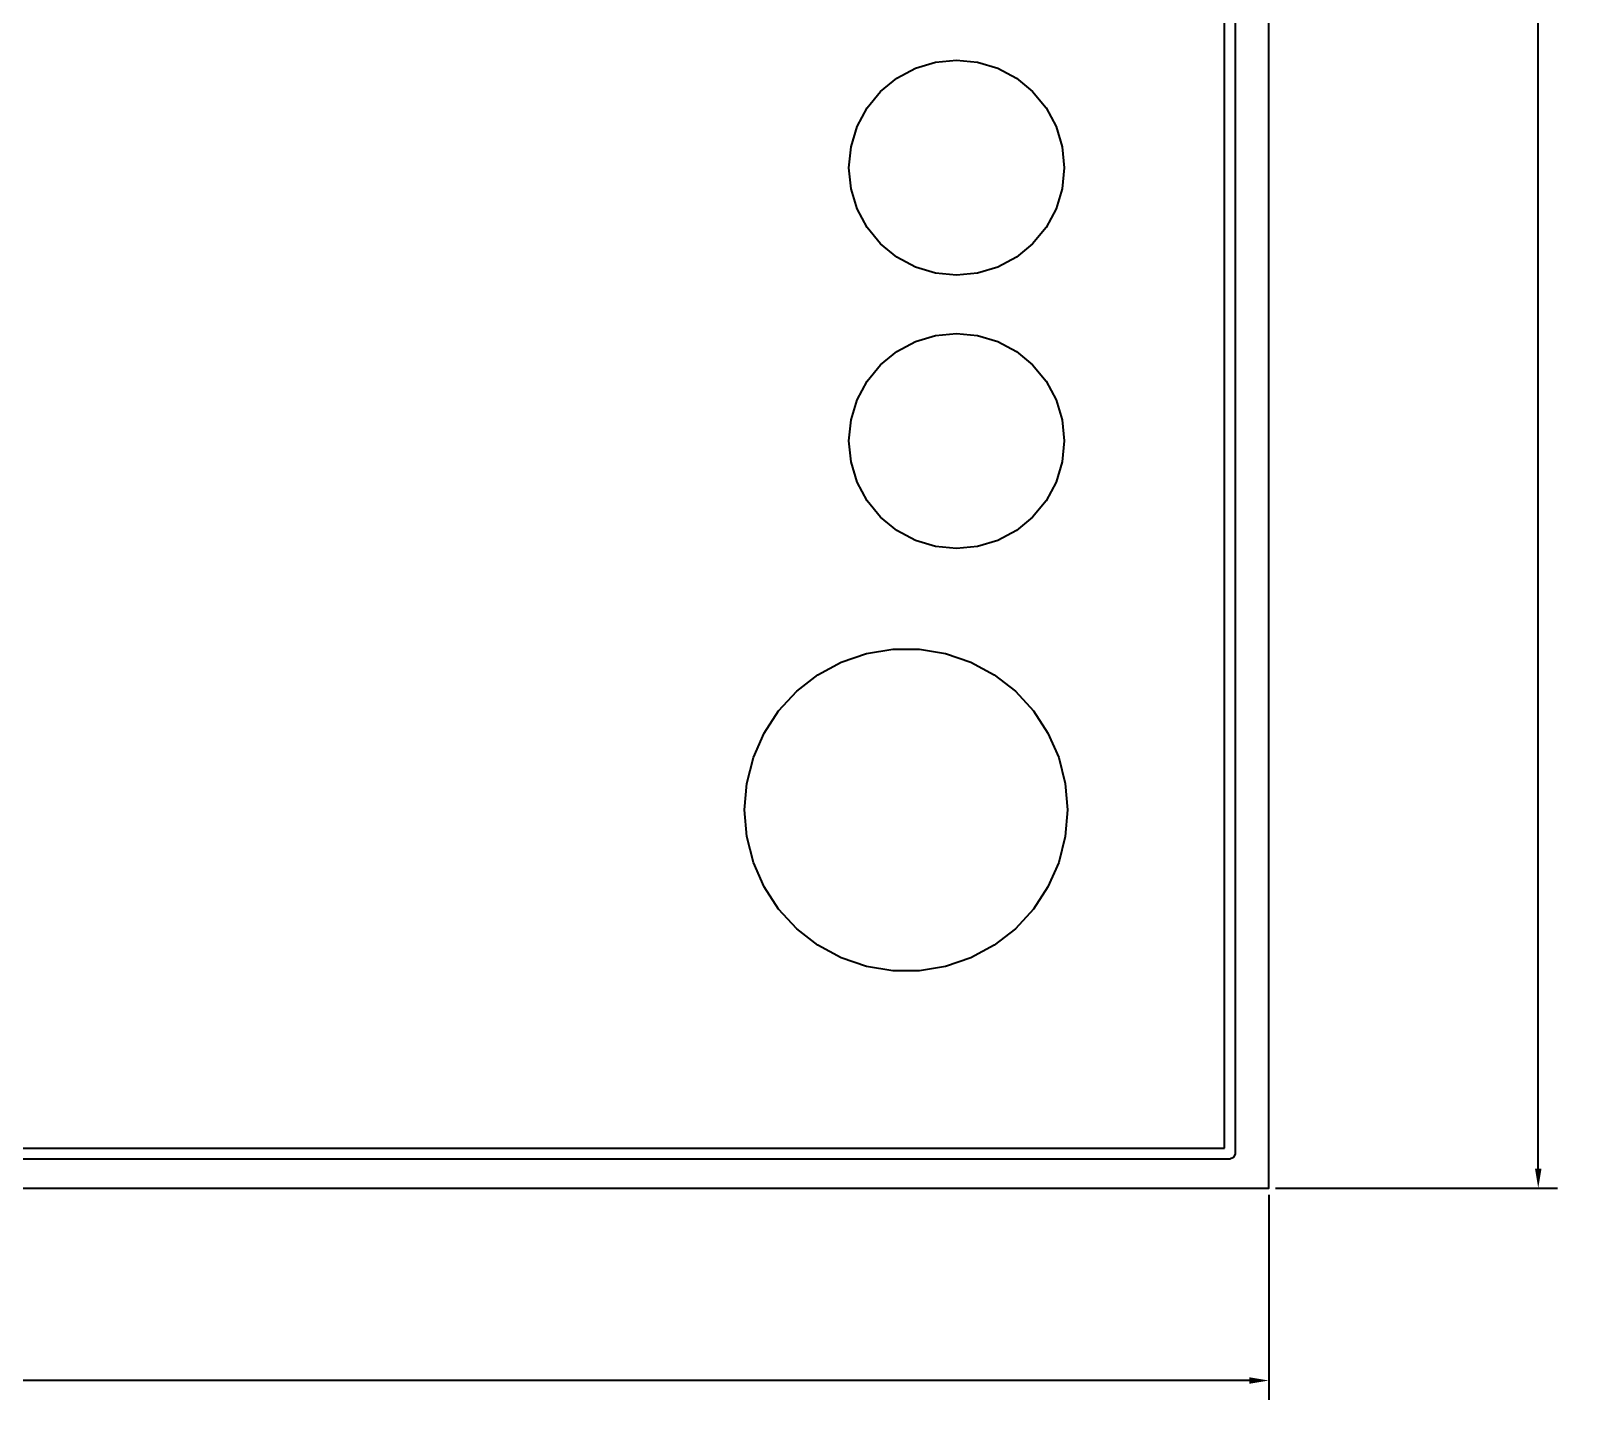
# Model space of a CAD drawing. Header units: millimetres. Extents: x 0 to 489, y -139 to 89.
# Drawn here: x 51.59 to 66.04, y -0.96 to 11.77 of the extents above; entities that cross this region are included whole.
import ezdxf

# ---------------------------------------------------------------- set-up
doc = ezdxf.new("R2010")
doc.units = ezdxf.units.MM
doc.header["$MEASUREMENT"] = 0
doc.layers.get('0').update_dxf_attribs({"linetype": 'CONTINUOUS'})
doc.layers.get('Defpoints').update_dxf_attribs({"linetype": 'CONTINUOUS'})
doc.layers.add('BLACK', color=7, linetype='CONTINUOUS')
doc.dimstyles.get("Standard").update_dxf_attribs({"dimtxt": 0.18, "dimasz": 0.18, "dimexe": 0.18, "dimexo": 0.0625, "dimgap": 0.09, "dimtad": 0, "dimtih": 1, "dimtoh": 1, "dimdec": 4, "dimzin": 0, "dimdsep": 46, "dimtxsty": 'Standard', "dimcen": 0.09, "dimadec": 0, "dimazin": 0, "dimtfac": 1, "dimtdec": 4, "dimtofl": 0, "dimtmove": 0, "dimatfit": 3, "dimfxl": 1, "dimtolj": 1, "dimtzin": 0, "dimarcsym": 0})

# ---------------------------------------------------------------- blocks, each defined once
blk = doc.blocks.new('*D0')
at = {"color": 0, "linetype": 'Continuous', "lineweight": -2, "transparency": 16777216}
for p, q in [((63.158, 55.01), (65.78, 55.01)), ((65.6, 54.83), (65.6, 28.19)), ((65.6, 1.19), (65.6, 27.83)), ((63.158, 1.01), (65.78, 1.01))]:
    blk.add_line(p, q, dxfattribs=at)
at = {"color": 0, "linetype": 'Continuous', "transparency": 16777216}
for points in [[(65.57, 54.83), (65.63, 54.83), (65.6, 55.01)], [(65.57, 1.19), (65.63, 1.19), (65.6, 1.01)]]:
    blk.add_solid(points, dxfattribs=at)
at = {"layer": 'Defpoints', "color": 0, "linetype": 'Continuous', "transparency": 16777216}
for p in [(63.096, 55.01), (63.096, 1.01), (65.6, 1.01)]:
    blk.add_point(p, dxfattribs=at)
at = {"color": 0, "linetype": 'Continuous', "transparency": 16777216, "insert": (65.6, 28.01), "char_height": 0.18, "attachment_point": 5}
blk.add_mtext('\\A1;54.0000', dxfattribs=at)
blk = doc.blocks.new('*D1')
at = {"color": 0, "linetype": 'Continuous', "lineweight": -2, "transparency": 16777216}
for p, q in [((0.096, 0.947), (0.096, -0.958)), ((63.096, 0.947), (63.096, -0.958)), ((0.276, -0.778), (31.026, -0.778)), ((62.916, -0.778), (32.166, -0.778))]:
    blk.add_line(p, q, dxfattribs=at)
at = {"color": 0, "linetype": 'Continuous', "transparency": 16777216}
for points in [[(0.276, -0.748), (0.276, -0.808), (0.096, -0.778)], [(62.916, -0.748), (62.916, -0.808), (63.096, -0.778)]]:
    blk.add_solid(points, dxfattribs=at)
at = {"layer": 'Defpoints', "color": 0, "linetype": 'Continuous', "transparency": 16777216}
for p in [(0.096, 1.01), (63.096, 1.01), (0.096, -0.778)]:
    blk.add_point(p, dxfattribs=at)
at = {"color": 0, "linetype": 'Continuous', "transparency": 16777216, "insert": (31.596, -0.778), "char_height": 0.18, "attachment_point": 5}
blk.add_mtext('\\A1;63.0000', dxfattribs=at)

msp = doc.modelspace()

# ---------------------------------------------------------------- linework, layer by layer
at = {"linetype": 'Continuous'}
msp.add_lwpolyline([(0.09581, 1.00993), (63.09581, 1.00993), (63.09581, 55.00993), (0.09581, 55.00993)], close=True, dxfattribs=at)
at = {"layer": 'BLACK', "linetype": 'Continuous'}
for p, q in [((62.78407, 54.67039), (62.78407, 1.33039)), ((62.68407, 1.38039), (62.68407, 54.62039)), ((59.63807, 11.32689), (59.81107, 11.41929)), ((59.63807, 11.32689), (59.81107, 11.41929)), ((59.63807, 11.32689), (59.81107, 11.41929)), ((59.63807, 11.32689), (59.81107, 11.41929)), ((59.81107, 11.41929), (59.99907, 11.47619)), ((59.81107, 11.41929), (59.99907, 11.47619)), ((59.81107, 11.41929), (59.99907, 11.47619)), ((59.81107, 11.41929), (59.99907, 11.47619)), ((59.99907, 11.47619), (60.19407, 11.49539)), ((59.99907, 11.47619), (60.19407, 11.49539)), ((59.99907, 11.47619), (60.19407, 11.49539)), ((59.99907, 11.47619), (60.19407, 11.49539)), ((60.19407, 11.49539), (60.38907, 11.47619)), ((60.19407, 11.49539), (60.38907, 11.47619)), ((60.19407, 11.49539), (60.38907, 11.47619)), ((60.19407, 11.49539), (60.38907, 11.47619)), ((60.38907, 11.47619), (60.57707, 11.41929)), ((60.38907, 11.47619), (60.57707, 11.41929)), ((60.38907, 11.47619), (60.57707, 11.41929)), ((60.38907, 11.47619), (60.57707, 11.41929)), ((60.57707, 11.41929), (60.75007, 11.32689)), ((60.57707, 11.41929), (60.75007, 11.32689)), ((60.57707, 11.41929), (60.75007, 11.32689)), ((60.57707, 11.41929), (60.75007, 11.32689)), ((59.48707, 11.20249), (59.63807, 11.32689)), ((59.48707, 11.20249), (59.63807, 11.32689)), ((59.48707, 11.20249), (59.63807, 11.32689)), ((59.48707, 11.20249), (59.63807, 11.32689)), ((60.75007, 11.32689), (60.90107, 11.20249)), ((60.75007, 11.32689), (60.90107, 11.20249)), ((60.75007, 11.32689), (60.90107, 11.20249)), ((60.75007, 11.32689), (60.90107, 11.20249)), ((59.36307, 11.05099), (59.48707, 11.20249)), ((59.36307, 11.05099), (59.48707, 11.20249)), ((59.36307, 11.05099), (59.48707, 11.20249)), ((59.36307, 11.05099), (59.48707, 11.20249)), ((60.90107, 11.20249), (61.02507, 11.05099)), ((60.90107, 11.20249), (61.02507, 11.05099)), ((60.90107, 11.20249), (61.02507, 11.05099)), ((60.90107, 11.20249), (61.02507, 11.05099)), ((59.27007, 10.87809), (59.36307, 11.05099)), ((59.27007, 10.87809), (59.36307, 11.05099)), ((59.27007, 10.87809), (59.36307, 11.05099)), ((59.27007, 10.87809), (59.36307, 11.05099)), ((61.02507, 11.05099), (61.11807, 10.87809)), ((61.02507, 11.05099), (61.11807, 10.87809)), ((61.02507, 11.05099), (61.11807, 10.87809)), ((61.02507, 11.05099), (61.11807, 10.87809)), ((59.21307, 10.69049), (59.27007, 10.87809)), ((59.21307, 10.69049), (59.27007, 10.87809)), ((59.21307, 10.69049), (59.27007, 10.87809)), ((59.21307, 10.69049), (59.27007, 10.87809)), ((61.11807, 10.87809), (61.17507, 10.69049)), ((61.11807, 10.87809), (61.17507, 10.69049)), ((61.11807, 10.87809), (61.17507, 10.69049)), ((61.11807, 10.87809), (61.17507, 10.69049)), ((59.19407, 10.49539), (59.21307, 10.69049)), ((59.19407, 10.49539), (59.21307, 10.69049)), ((59.19407, 10.49539), (59.21307, 10.69049)), ((59.19407, 10.49539), (59.21307, 10.69049)), ((61.17507, 10.69049), (61.19407, 10.49539)), ((61.17507, 10.69049), (61.19407, 10.49539)), ((61.17507, 10.69049), (61.19407, 10.49539)), ((61.17507, 10.69049), (61.19407, 10.49539)), ((59.21307, 10.30029), (59.19407, 10.49539)), ((59.21307, 10.30029), (59.19407, 10.49539)), ((59.21307, 10.30029), (59.19407, 10.49539)), ((59.21307, 10.30029), (59.19407, 10.49539)), ((61.19407, 10.49539), (61.17507, 10.30029)), ((61.19407, 10.49539), (61.17507, 10.30029)), ((61.19407, 10.49539), (61.17507, 10.30029)), ((61.19407, 10.49539), (61.17507, 10.30029)), ((59.27007, 10.11269), (59.21307, 10.30029)), ((59.27007, 10.11269), (59.21307, 10.30029)), ((59.27007, 10.11269), (59.21307, 10.30029)), ((59.27007, 10.11269), (59.21307, 10.30029)), ((61.17507, 10.30029), (61.11807, 10.11269)), ((61.17507, 10.30029), (61.11807, 10.11269)), ((61.17507, 10.30029), (61.11807, 10.11269)), ((61.17507, 10.30029), (61.11807, 10.11269)), ((59.36307, 9.93979), (59.27007, 10.11269)), ((59.36307, 9.93979), (59.27007, 10.11269)), ((59.36307, 9.93979), (59.27007, 10.11269)), ((59.36307, 9.93979), (59.27007, 10.11269)), ((61.11807, 10.11269), (61.02507, 9.93979)), ((61.11807, 10.11269), (61.02507, 9.93979)), ((61.11807, 10.11269), (61.02507, 9.93979)), ((61.11807, 10.11269), (61.02507, 9.93979)), ((59.48707, 9.78829), (59.36307, 9.93979)), ((59.48707, 9.78829), (59.36307, 9.93979)), ((59.48707, 9.78829), (59.36307, 9.93979)), ((59.48707, 9.78829), (59.36307, 9.93979)), ((61.02507, 9.93979), (60.90107, 9.78829)), ((61.02507, 9.93979), (60.90107, 9.78829)), ((61.02507, 9.93979), (60.90107, 9.78829)), ((61.02507, 9.93979), (60.90107, 9.78829)), ((59.63807, 9.66389), (59.48707, 9.78829)), ((59.63807, 9.66389), (59.48707, 9.78829)), ((59.63807, 9.66389), (59.48707, 9.78829)), ((59.63807, 9.66389), (59.48707, 9.78829)), ((60.90107, 9.78829), (60.75007, 9.66389)), ((60.90107, 9.78829), (60.75007, 9.66389)), ((60.90107, 9.78829), (60.75007, 9.66389)), ((60.90107, 9.78829), (60.75007, 9.66389)), ((59.81107, 9.57149), (59.63807, 9.66389)), ((59.81107, 9.57149), (59.63807, 9.66389)), ((59.81107, 9.57149), (59.63807, 9.66389)), ((59.81107, 9.57149), (59.63807, 9.66389)), ((59.99907, 9.51459), (59.81107, 9.57149)), ((59.99907, 9.51459), (59.81107, 9.57149)), ((59.99907, 9.51459), (59.81107, 9.57149)), ((59.99907, 9.51459), (59.81107, 9.57149)), ((60.57707, 9.57149), (60.38907, 9.51459)), ((60.57707, 9.57149), (60.38907, 9.51459)), ((60.57707, 9.57149), (60.38907, 9.51459)), ((60.57707, 9.57149), (60.38907, 9.51459)), ((60.75007, 9.66389), (60.57707, 9.57149)), ((60.75007, 9.66389), (60.57707, 9.57149)), ((60.75007, 9.66389), (60.57707, 9.57149)), ((60.75007, 9.66389), (60.57707, 9.57149)), ((60.19407, 9.49539), (59.99907, 9.51459)), ((60.19407, 9.49539), (59.99907, 9.51459)), ((60.19407, 9.49539), (59.99907, 9.51459)), ((60.19407, 9.49539), (59.99907, 9.51459)), ((60.38907, 9.51459), (60.19407, 9.49539)), ((60.38907, 9.51459), (60.19407, 9.49539)), ((60.38907, 9.51459), (60.19407, 9.49539)), ((60.38907, 9.51459), (60.19407, 9.49539)), ((59.63807, 8.78689), (59.81107, 8.87929)), ((59.63807, 8.78689), (59.81107, 8.87929)), ((59.63807, 8.78689), (59.81107, 8.87929)), ((59.63807, 8.78689), (59.81107, 8.87929)), ((59.81107, 8.87929), (59.99907, 8.93619)), ((59.81107, 8.87929), (59.99907, 8.93619)), ((59.81107, 8.87929), (59.99907, 8.93619)), ((59.81107, 8.87929), (59.99907, 8.93619)), ((59.99907, 8.93619), (60.19407, 8.95539)), ((59.99907, 8.93619), (60.19407, 8.95539)), ((59.99907, 8.93619), (60.19407, 8.95539)), ((59.99907, 8.93619), (60.19407, 8.95539)), ((60.19407, 8.95539), (60.38907, 8.93619)), ((60.19407, 8.95539), (60.38907, 8.93619)), ((60.19407, 8.95539), (60.38907, 8.93619)), ((60.19407, 8.95539), (60.38907, 8.93619)), ((60.38907, 8.93619), (60.57707, 8.87929)), ((60.38907, 8.93619), (60.57707, 8.87929)), ((60.38907, 8.93619), (60.57707, 8.87929)), ((60.38907, 8.93619), (60.57707, 8.87929)), ((60.57707, 8.87929), (60.75007, 8.78689)), ((60.57707, 8.87929), (60.75007, 8.78689)), ((60.57707, 8.87929), (60.75007, 8.78689)), ((60.57707, 8.87929), (60.75007, 8.78689)), ((59.48707, 8.66249), (59.63807, 8.78689)), ((59.48707, 8.66249), (59.63807, 8.78689)), ((59.48707, 8.66249), (59.63807, 8.78689)), ((59.48707, 8.66249), (59.63807, 8.78689)), ((60.75007, 8.78689), (60.90107, 8.66249)), ((60.75007, 8.78689), (60.90107, 8.66249)), ((60.75007, 8.78689), (60.90107, 8.66249)), ((60.75007, 8.78689), (60.90107, 8.66249)), ((59.36307, 8.51099), (59.48707, 8.66249)), ((59.36307, 8.51099), (59.48707, 8.66249)), ((59.36307, 8.51099), (59.48707, 8.66249)), ((59.36307, 8.51099), (59.48707, 8.66249)), ((60.90107, 8.66249), (61.02507, 8.51099)), ((60.90107, 8.66249), (61.02507, 8.51099)), ((60.90107, 8.66249), (61.02507, 8.51099)), ((60.90107, 8.66249), (61.02507, 8.51099)), ((59.27007, 8.33809), (59.36307, 8.51099)), ((59.27007, 8.33809), (59.36307, 8.51099)), ((59.27007, 8.33809), (59.36307, 8.51099)), ((59.27007, 8.33809), (59.36307, 8.51099)), ((61.02507, 8.51099), (61.11807, 8.33809)), ((61.02507, 8.51099), (61.11807, 8.33809)), ((61.02507, 8.51099), (61.11807, 8.33809)), ((61.02507, 8.51099), (61.11807, 8.33809)), ((59.21307, 8.15049), (59.27007, 8.33809)), ((59.21307, 8.15049), (59.27007, 8.33809)), ((59.21307, 8.15049), (59.27007, 8.33809)), ((59.21307, 8.15049), (59.27007, 8.33809)), ((61.11807, 8.33809), (61.17507, 8.15049)), ((61.11807, 8.33809), (61.17507, 8.15049)), ((61.11807, 8.33809), (61.17507, 8.15049)), ((61.11807, 8.33809), (61.17507, 8.15049)), ((59.19407, 7.95539), (59.21307, 8.15049)), ((59.19407, 7.95539), (59.21307, 8.15049)), ((59.19407, 7.95539), (59.21307, 8.15049)), ((59.19407, 7.95539), (59.21307, 8.15049)), ((61.17507, 8.15049), (61.19407, 7.95539)), ((61.17507, 8.15049), (61.19407, 7.95539)), ((61.17507, 8.15049), (61.19407, 7.95539)), ((61.17507, 8.15049), (61.19407, 7.95539)), ((59.21307, 7.76029), (59.19407, 7.95539)), ((59.21307, 7.76029), (59.19407, 7.95539)), ((59.21307, 7.76029), (59.19407, 7.95539)), ((59.21307, 7.76029), (59.19407, 7.95539)), ((61.19407, 7.95539), (61.17507, 7.76029)), ((61.19407, 7.95539), (61.17507, 7.76029)), ((61.19407, 7.95539), (61.17507, 7.76029)), ((61.19407, 7.95539), (61.17507, 7.76029)), ((59.27007, 7.57269), (59.21307, 7.76029)), ((59.27007, 7.57269), (59.21307, 7.76029)), ((59.27007, 7.57269), (59.21307, 7.76029)), ((59.27007, 7.57269), (59.21307, 7.76029)), ((61.17507, 7.76029), (61.11807, 7.57269)), ((61.17507, 7.76029), (61.11807, 7.57269)), ((61.17507, 7.76029), (61.11807, 7.57269)), ((61.17507, 7.76029), (61.11807, 7.57269)), ((59.36307, 7.39979), (59.27007, 7.57269)), ((59.36307, 7.39979), (59.27007, 7.57269)), ((59.36307, 7.39979), (59.27007, 7.57269)), ((59.36307, 7.39979), (59.27007, 7.57269)), ((61.11807, 7.57269), (61.02507, 7.39979)), ((61.11807, 7.57269), (61.02507, 7.39979)), ((61.11807, 7.57269), (61.02507, 7.39979)), ((61.11807, 7.57269), (61.02507, 7.39979)), ((59.48707, 7.24839), (59.36307, 7.39979)), ((59.48707, 7.24839), (59.36307, 7.39979)), ((59.48707, 7.24839), (59.36307, 7.39979)), ((59.48707, 7.24839), (59.36307, 7.39979)), ((61.02507, 7.39979), (60.90107, 7.24839)), ((61.02507, 7.39979), (60.90107, 7.24839)), ((61.02507, 7.39979), (60.90107, 7.24839)), ((61.02507, 7.39979), (60.90107, 7.24839)), ((59.63807, 7.12439), (59.48707, 7.24839)), ((59.63807, 7.12439), (59.48707, 7.24839)), ((59.63807, 7.12439), (59.48707, 7.24839)), ((59.63807, 7.12439), (59.48707, 7.24839)), ((60.90107, 7.24839), (60.75007, 7.12439)), ((60.90107, 7.24839), (60.75007, 7.12439)), ((60.90107, 7.24839), (60.75007, 7.12439)), ((60.90107, 7.24839), (60.75007, 7.12439)), ((59.81107, 7.03139), (59.63807, 7.12439)), ((59.81107, 7.03139), (59.63807, 7.12439)), ((59.81107, 7.03139), (59.63807, 7.12439)), ((59.81107, 7.03139), (59.63807, 7.12439)), ((60.75007, 7.12439), (60.57707, 7.03139)), ((60.75007, 7.12439), (60.57707, 7.03139)), ((60.75007, 7.12439), (60.57707, 7.03139)), ((60.75007, 7.12439), (60.57707, 7.03139)), ((59.99907, 6.97439), (59.81107, 7.03139)), ((59.99907, 6.97439), (59.81107, 7.03139)), ((59.99907, 6.97439), (59.81107, 7.03139)), ((59.99907, 6.97439), (59.81107, 7.03139)), ((60.19407, 6.95539), (59.99907, 6.97439)), ((60.19407, 6.95539), (59.99907, 6.97439)), ((60.19407, 6.95539), (59.99907, 6.97439)), ((60.19407, 6.95539), (59.99907, 6.97439)), ((60.38907, 6.97439), (60.19407, 6.95539)), ((60.38907, 6.97439), (60.19407, 6.95539)), ((60.38907, 6.97439), (60.19407, 6.95539)), ((60.38907, 6.97439), (60.19407, 6.95539)), ((60.57707, 7.03139), (60.38907, 6.97439)), ((60.57707, 7.03139), (60.38907, 6.97439)), ((60.57707, 7.03139), (60.38907, 6.97439)), ((60.57707, 7.03139), (60.38907, 6.97439)), ((59.12107, 5.89939), (59.35607, 5.97939)), ((59.12107, 5.89939), (59.35607, 5.97939)), ((59.35607, 5.97939), (59.60007, 6.02039)), ((59.35607, 5.97939), (59.60007, 6.02039)), ((59.60007, 6.02039), (59.84807, 6.02039)), ((59.60007, 6.02039), (59.84807, 6.02039)), ((59.84807, 6.02039), (60.09207, 5.97939)), ((59.84807, 6.02039), (60.09207, 5.97939)), ((60.09207, 5.97939), (60.32707, 5.89939)), ((60.09207, 5.97939), (60.32707, 5.89939)), ((58.70807, 5.62939), (58.90407, 5.78139)), ((58.70807, 5.62939), (58.90407, 5.78139)), ((58.90407, 5.78139), (59.12107, 5.89939)), ((58.90407, 5.78139), (59.12107, 5.89939)), ((60.32707, 5.89939), (60.54407, 5.78139)), ((60.32707, 5.89939), (60.54407, 5.78139)), ((60.54407, 5.78139), (60.74007, 5.62939)), ((60.54407, 5.78139), (60.74007, 5.62939)), ((58.54007, 5.44639), (58.70807, 5.62939)), ((58.54007, 5.44639), (58.70807, 5.62939)), ((60.74007, 5.62939), (60.90807, 5.44639)), ((60.74007, 5.62939), (60.90807, 5.44639)), ((58.40507, 5.23939), (58.54007, 5.44639)), ((58.40507, 5.23939), (58.54007, 5.44639)), ((60.90807, 5.44639), (61.04307, 5.23939)), ((60.90807, 5.44639), (61.04307, 5.23939)), ((58.30507, 5.01239), (58.40507, 5.23939)), ((58.30507, 5.01239), (58.40507, 5.23939)), ((61.04307, 5.23939), (61.14307, 5.01239)), ((61.04307, 5.23939), (61.14307, 5.01239)), ((58.24407, 4.77239), (58.30507, 5.01239)), ((58.24407, 4.77239), (58.30507, 5.01239)), ((61.14307, 5.01239), (61.20407, 4.77239)), ((61.14307, 5.01239), (61.20407, 4.77239)), ((58.22407, 4.52539), (58.24407, 4.77239)), ((58.22407, 4.52539), (58.24407, 4.77239)), ((61.20407, 4.77239), (61.22407, 4.52539)), ((61.20407, 4.77239), (61.22407, 4.52539)), ((58.24407, 4.27839), (58.22407, 4.52539)), ((58.24407, 4.27839), (58.22407, 4.52539)), ((61.22407, 4.52539), (61.20407, 4.27839)), ((61.22407, 4.52539), (61.20407, 4.27839)), ((58.30507, 4.03839), (58.24407, 4.27839)), ((58.30507, 4.03839), (58.24407, 4.27839)), ((61.20407, 4.27839), (61.14307, 4.03839)), ((61.20407, 4.27839), (61.14307, 4.03839)), ((58.40507, 3.81139), (58.30507, 4.03839)), ((58.40507, 3.81139), (58.30507, 4.03839)), ((61.14307, 4.03839), (61.04307, 3.81139)), ((61.14307, 4.03839), (61.04307, 3.81139)), ((58.54007, 3.60439), (58.40507, 3.81139)), ((58.54007, 3.60439), (58.40507, 3.81139)), ((61.04307, 3.81139), (60.90807, 3.60439)), ((61.04307, 3.81139), (60.90807, 3.60439)), ((58.70807, 3.42139), (58.54007, 3.60439)), ((58.70807, 3.42139), (58.54007, 3.60439)), ((60.90807, 3.60439), (60.74007, 3.42139)), ((60.90807, 3.60439), (60.74007, 3.42139)), ((58.90407, 3.26939), (58.70807, 3.42139)), ((58.90407, 3.26939), (58.70807, 3.42139)), ((60.74007, 3.42139), (60.54407, 3.26939)), ((60.74007, 3.42139), (60.54407, 3.26939)), ((59.12107, 3.15139), (58.90407, 3.26939)), ((59.12107, 3.15139), (58.90407, 3.26939)), ((60.54407, 3.26939), (60.32707, 3.15139)), ((60.54407, 3.26939), (60.32707, 3.15139)), ((59.35607, 3.07139), (59.12107, 3.15139)), ((59.35607, 3.07139), (59.12107, 3.15139)), ((59.60007, 3.03039), (59.35607, 3.07139)), ((59.60007, 3.03039), (59.35607, 3.07139)), ((60.09207, 3.07139), (59.84807, 3.03039)), ((60.09207, 3.07139), (59.84807, 3.03039)), ((60.32707, 3.15139), (60.09207, 3.07139)), ((60.32707, 3.15139), (60.09207, 3.07139)), ((59.84807, 3.03039), (59.60007, 3.03039)), ((59.84807, 3.03039), (59.60007, 3.03039)), ((0.55407, 1.38039), (62.68407, 1.38039)), ((62.78407, 1.33039), (62.76907, 1.29539)), ((62.73407, 1.28039), (0.50407, 1.28039)), ((62.76907, 1.29539), (62.73407, 1.28039))]:
    msp.add_line(p, q, dxfattribs=at)

# ---------------------------------------------------------------- dimensions: what is measured, and where the dimension line sits
at = {"linetype": 'Continuous'}
dim = msp.add_linear_dim(base=(65.60006, 1.00993), p1=(63.09581, 55.00993), p2=(63.09581, 1.00993), angle=90, dimstyle='Standard', dxfattribs=at)
dim.commit()
dim.dimension.update_dxf_attribs({"geometry": '*D0', "text_midpoint": (65.60006, 28.00993)})
dim = msp.add_linear_dim(base=(0.09581, -0.77827), p1=(63.09581, 1.00993), p2=(0.09581, 1.00993), dimstyle='Standard', dxfattribs=at)
dim.commit()
dim.dimension.update_dxf_attribs({"geometry": '*D1', "text_midpoint": (31.59581, -0.77827)})

doc.saveas('drawing.dxf')
